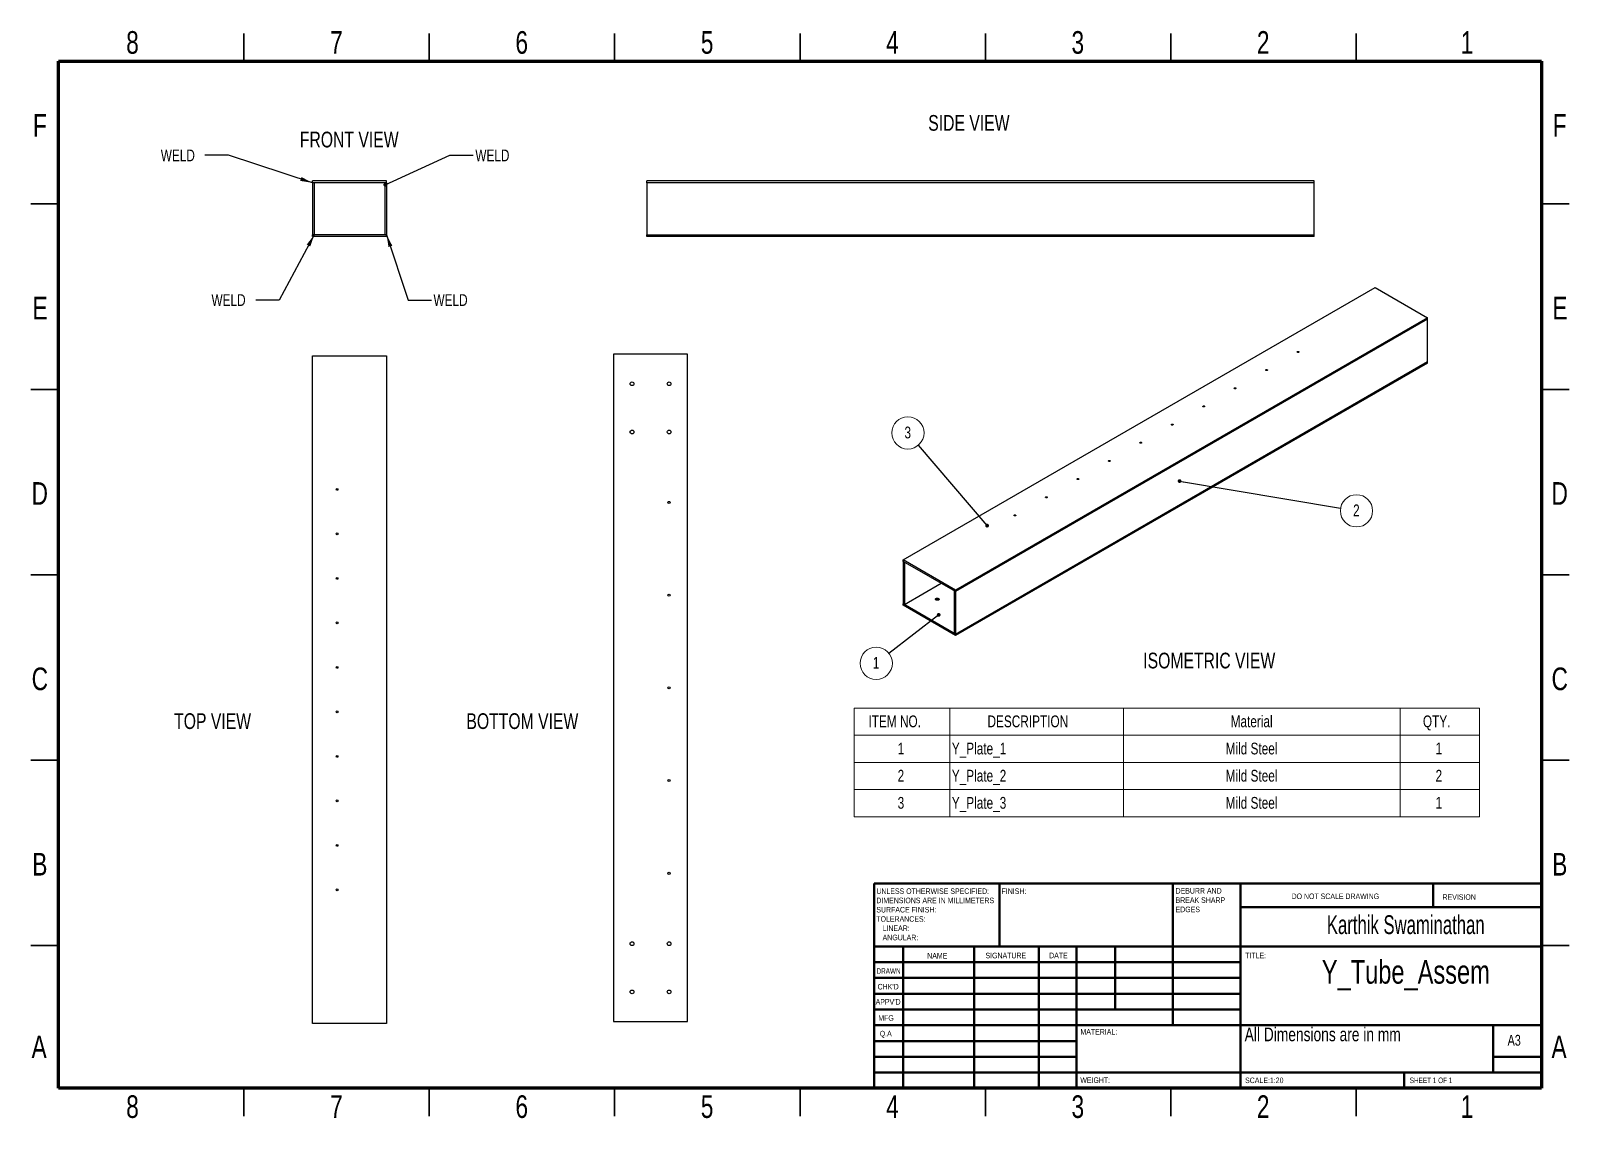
# Model space of a CAD drawing. Header units: millimetres. Extents: x 2 to 418, y 2 to 295.
import ezdxf

# ---------------------------------------------------------------- set-up
doc = ezdxf.new("R2010")
doc.units = ezdxf.units.MM
doc.styles.add('SLDTEXTSTYLE0', font='TXT', dxfattribs={"width": 0.75})
doc.styles.add('SLDTEXTSTYLE1', font='TXT', dxfattribs={"width": 0.686449})
doc.styles.add('SLDTEXTSTYLE2', font='TXT', dxfattribs={"width": 0.6875})
doc.styles.add('SLDTEXTSTYLE3', font='TXT', dxfattribs={"width": 0.663})
doc.dimstyles.new('SLDDIMSTYLE0', dxfattribs={"dimtxt": 0.18, "dimasz": 3.302, "dimexe": 0, "dimexo": 0.0625, "dimgap": 0, "dimtad": 0, "dimtih": 1, "dimtoh": 1, "dimdec": 0, "dimrnd": 1e-09, "dimzin": 0, "dimdsep": 46, "dimtxsty": 'Standard', "dimsah": 1, "dimcen": 0.09, "dimadec": 0, "dimazin": 0, "dimtfac": 3.302, "dimtdec": 0, "dimtofl": 0, "dimtmove": 0, "dimatfit": 3, "dimfxl": 0, "dimfrac": 2, "dimtolj": 1, "dimtzin": 0, "dimarcsym": 0})
doc.dimstyles.new('SLDDIMSTYLE1', dxfattribs={"dimtxt": 0.18, "dimasz": 1.016, "dimexe": 0, "dimexo": 0.0625, "dimgap": 0, "dimtad": 0, "dimtih": 1, "dimtoh": 1, "dimdec": 0, "dimrnd": 1e-09, "dimzin": 0, "dimdsep": 46, "dimtxsty": 'Standard', "dimblk1": 'DOT', "dimblk2": 'DOT', "dimsah": 1, "dimcen": 0.09, "dimadec": 0, "dimazin": 0, "dimtfac": 1.016, "dimtdec": 0, "dimtofl": 0, "dimtmove": 0, "dimatfit": 3, "dimldrblk": 'DOT', "dimfxl": 0, "dimfrac": 2, "dimtolj": 1, "dimtzin": 0, "dimarcsym": 0})

# ---------------------------------------------------------------- blocks, each defined once
blk = doc.blocks.new('SW_NOTE_0')
at = {"color": 0, "linetype": 'Continuous', "lineweight": 0, "char_height": 1.5, "attachment_point": 1, "style": 'SLDTEXTSTYLE0'}
for s, insert in [('UNLESS OTHERWISE SPECIFIED:', (0, 1.93)), ('SURFACE FINISH:', (0, -3.07)), ('DIMENSIONS ARE IN MILLIMETERS', (0, -0.57)), ('TOLERANCES:', (0, -5.57)), ('LINEAR:', (1.69, -8.07)), ('ANGULAR:', (1.69, -10.57))]:
    blk.add_mtext(s, dxfattribs=dict(at, insert=insert))
blk = doc.blocks.new('SW_NOTE_0_1')
at = {"color": 0, "linetype": 'Continuous', "lineweight": 0, "char_height": 1.5, "attachment_point": 1, "style": 'SLDTEXTSTYLE0'}
for s, insert in [('DEBURR AND', (0, 1.93)), ('BREAK SHARP', (0, -0.57)), ('EDGES', (0, -3.07))]:
    blk.add_mtext(s, dxfattribs=dict(at, insert=insert))
blk = doc.blocks.new('SW_TABLEANNOTATION_0')
at = {"color": 0, "linetype": 'Continuous', "lineweight": 18}
for p, q in [((0, 0), (0, -7.33)), ((0, 0), (25.88, 0)), ((25.88, 0), (25.88, -7.33)), ((25.88, 0), (72.7, 0)), ((72.7, 0), (72.7, -7.33)), ((72.7, 0), (147.33, 0)), ((147.33, 0), (147.33, -7.33)), ((147.33, 0), (168.76, 0)), ((168.76, 0), (168.76, -7.33)), ((0, -7.33), (25.88, -7.33)), ((0, -7.33), (0, -14.65)), ((25.88, -7.33), (72.7, -7.33)), ((25.88, -7.33), (25.88, -14.65)), ((72.7, -7.33), (147.33, -7.33)), ((72.7, -7.33), (72.7, -14.65)), ((147.33, -7.33), (168.76, -7.33)), ((147.33, -7.33), (147.33, -14.65)), ((168.76, -7.33), (168.76, -14.65)), ((0, -14.65), (0, -21.98)), ((0, -14.65), (25.88, -14.65)), ((25.88, -14.65), (25.88, -21.98)), ((25.88, -14.65), (72.7, -14.65)), ((72.7, -14.65), (72.7, -21.98)), ((72.7, -14.65), (147.33, -14.65)), ((147.33, -14.65), (147.33, -21.98)), ((147.33, -14.65), (168.76, -14.65)), ((168.76, -14.65), (168.76, -21.98)), ((0, -21.98), (0, -29.31)), ((0, -21.98), (25.88, -21.98)), ((25.88, -21.98), (25.88, -29.31)), ((25.88, -21.98), (72.7, -21.98)), ((72.7, -21.98), (72.7, -29.31)), ((72.7, -21.98), (147.33, -21.98)), ((147.33, -21.98), (147.33, -29.31)), ((147.33, -21.98), (168.76, -21.98)), ((168.76, -21.98), (168.76, -29.31)), ((0, -29.31), (25.88, -29.31)), ((25.88, -29.31), (72.7, -29.31)), ((72.7, -29.31), (147.33, -29.31)), ((147.33, -29.31), (168.76, -29.31))]:
    blk.add_line(p, q, dxfattribs=at)
at = {"color": 0, "linetype": 'Continuous', "lineweight": 0, "attachment_point": 1, "style": 'SLDTEXTSTYLE0'}
for s, insert, char_height in [('ITEM NO.', (3.9, -2.01), 3.175), ('DESCRIPTION', (36.01, -2.01), 3.175), ('Material', (101.6, -2.01), 3.175), ('QTY.', (153.46, -2.01), 3.175), ('1', (11.77, -9.34), 3.17), ('Y_Plate_1', (26.38, -9.34), 3.175), ('Mild Steel', (100.24, -9.34), 3.175), ('1', (156.87, -9.34), 3.17), ('Y_Plate_2', (26.38, -16.67), 3.175), ('Mild Steel', (100.24, -16.67), 3.175), ('2', (11.77, -16.67), 3.17), ('2', (156.87, -16.67), 3.17), ('3', (11.77, -23.99), 3.17), ('Y_Plate_3', (26.38, -23.99), 3.175), ('Mild Steel', (100.24, -23.99), 3.175), ('1', (156.87, -23.99), 3.17)]:
    blk.add_mtext(s, dxfattribs=dict(at, insert=insert, char_height=char_height))
blk = doc.blocks.new('_Dot')
at = {"color": 0, "linetype": 'ByBlock', "lineweight": -2}
blk.add_line((-0.5, 0), (-1, 0), dxfattribs=at)
at = {"color": 0, "linetype": 'ByBlock', "const_width": 0.5}
blk.add_lwpolyline([(-0.25, 0, 1), (0.25, 0, 1)], format="xyb", close=True, dxfattribs=at)
blk = doc.blocks.new('SW_NOTE_0_2')
at = {"color": 0, "linetype": 'Continuous', "lineweight": 0}
blk.add_circle((4.29, -0.72), 4.35, dxfattribs=at)
at = {"color": 0, "linetype": 'Continuous', "lineweight": 0, "insert": (4.26, 0.99), "char_height": 3.17, "attachment_point": 2, "style": 'SLDTEXTSTYLE0'}
blk.add_mtext('2', dxfattribs=at)
blk = doc.blocks.new('SW_NOTE_0_3')
at = {"color": 0, "linetype": 'Continuous', "lineweight": 0}
blk.add_circle((-3.44, -2.66), 4.35, dxfattribs=at)
at = {"color": 0, "linetype": 'Continuous', "lineweight": 0, "insert": (-3.47, -0.96), "char_height": 3.17, "attachment_point": 2, "style": 'SLDTEXTSTYLE0'}
blk.add_mtext('1', dxfattribs=at)
blk = doc.blocks.new('SW_NOTE_0_4')
at = {"color": 0, "linetype": 'Continuous', "lineweight": 0}
blk.add_circle((-2.83, 3.31), 4.35, dxfattribs=at)
at = {"color": 0, "linetype": 'Continuous', "lineweight": 0, "insert": (-2.86, 5.01), "char_height": 3.17, "attachment_point": 2, "style": 'SLDTEXTSTYLE0'}
blk.add_mtext('3', dxfattribs=at)

msp = doc.modelspace()

# ---------------------------------------------------------------- linework, layer by layer
at = {"color": 7, "linetype": 'Continuous', "lineweight": 35}
for p, q in [((60, 287), (60, 294.5)), ((110, 287), (110, 294.5)), ((160, 287), (160, 294.5)), ((210, 294.5), (210, 287)), ((210, 287), (210, 294.5)), ((260, 287), (260, 294.5)), ((310, 287), (310, 294.5)), ((360, 287), (360, 294.5)), ((10, 248.5), (2.5, 248.5)), ((410, 248.5), (417.5, 248.5)), ((10, 198.5), (2.5, 198.5)), ((410, 198.5), (417.5, 198.5)), ((2.5, 148.5), (10, 148.5)), ((10, 148.5), (2.5, 148.5)), ((417.5, 148.5), (410, 148.5)), ((410, 148.5), (417.5, 148.5)), ((10, 98.5), (2.5, 98.5)), ((410, 98.5), (417.5, 98.5)), ((10, 48.5), (2.5, 48.5)), ((410, 48.5), (417.5, 48.5)), ((60, 10), (60, 2.5)), ((110, 10), (110, 2.5)), ((160, 10), (160, 2.5)), ((210, 2.5), (210, 10)), ((210, 10), (210, 2.5)), ((260, 10), (260, 2.5)), ((310, 10), (310, 2.5)), ((360, 10), (360, 2.5))]:
    msp.add_line(p, q, dxfattribs=at)
at = {"color": 7, "linetype": 'Continuous', "lineweight": 70}
for p, q in [((10, 10), (10, 287)), ((10, 287), (410, 287)), ((410, 287), (410, 10)), ((410, 10), (10, 10))]:
    msp.add_line(p, q, dxfattribs=at)
at = {"color": 7, "linetype": 'Continuous', "lineweight": 25}
for p, q in [((78.48, 254.21), (78.48, 254.71)), ((98.48, 254.71), (78.48, 254.71)), ((98.48, 254.21), (78.48, 254.21)), ((78.98, 254.21), (78.48, 254.21)), ((78.48, 254.21), (78.48, 240.21)), ((78.98, 254.21), (78.98, 240.21)), ((98.48, 254.21), (97.98, 254.21)), ((97.98, 254.21), (97.98, 240.21)), ((98.48, 254.21), (98.48, 254.71)), ((98.48, 254.21), (98.48, 240.21)), ((168.7, 254.21), (168.7, 254.71)), ((348.7, 254.71), (168.7, 254.71)), ((348.7, 254.21), (168.7, 254.21)), ((168.7, 254.21), (168.7, 240.21)), ((348.7, 254.21), (348.7, 254.71)), ((348.7, 240.21), (348.7, 254.21)), ((78.98, 240.21), (78.48, 240.21)), ((78.48, 239.71), (78.48, 240.21)), ((98.48, 240.21), (78.48, 240.21)), ((98.48, 239.71), (78.48, 239.71)), ((98.48, 240.21), (97.98, 240.21)), ((98.48, 239.71), (98.48, 240.21)), ((168.7, 240.21), (348.7, 240.21)), ((168.7, 239.71), (168.7, 240.21)), ((348.7, 239.71), (168.7, 239.71)), ((348.7, 239.71), (348.7, 240.21)), ((237.84, 152.52), (365.12, 226)), ((365.12, 226), (379.26, 217.83)), ((379.26, 217.83), (251.99, 144.35)), ((379.26, 217.42), (251.99, 143.95)), ((379.26, 217.42), (379.26, 217.83)), ((379.26, 205.99), (379.26, 217.42)), ((78.48, 27.52), (78.48, 207.52)), ((78.48, 207.52), (98.48, 207.52)), ((98.48, 207.52), (98.48, 27.52)), ((179.69, 208), (159.69, 208)), ((159.69, 208), (159.69, 28)), ((179.69, 28), (179.69, 208)), ((251.99, 132.51), (379.26, 205.99)), ((379.26, 205.58), (251.99, 132.11)), ((379.26, 205.58), (379.26, 205.99)), ((251.99, 144.35), (237.84, 152.52)), ((237.84, 152.11), (237.84, 152.52)), ((251.99, 143.95), (237.84, 152.11)), ((238.2, 151.91), (237.84, 152.11)), ((237.84, 152.11), (237.84, 140.68)), ((238.2, 151.91), (238.2, 140.47)), ((238.2, 140.47), (248.1, 146.19)), ((251.99, 143.95), (251.63, 144.15)), ((251.63, 144.15), (251.63, 132.72)), ((251.99, 143.95), (251.99, 144.35)), ((251.99, 143.95), (251.99, 132.51)), ((238.2, 140.47), (237.84, 140.68)), ((237.84, 140.27), (237.84, 140.68)), ((251.99, 132.51), (237.84, 140.68)), ((251.99, 132.11), (237.84, 140.27)), ((251.99, 132.51), (251.63, 132.72)), ((251.99, 132.11), (251.99, 132.51)), ((98.48, 27.52), (78.48, 27.52)), ((159.69, 28), (179.69, 28))]:
    msp.add_line(p, q, dxfattribs=at)
at = {"color": 7, "linetype": 'Continuous', "lineweight": 50}
for p, q in [((230, 65.25), (410, 65.25)), ((230, 65.25), (230, 10)), ((263.8, 48.25), (263.8, 65.25)), ((310.6, 65.25), (310.6, 27)), ((328.8, 65.25), (328.8, 10)), ((380.8, 58.88), (380.8, 65.25)), ((410, 58.88), (328.8, 58.88)), ((410, 48.25), (230, 48.25)), ((237.8, 48.25), (237.8, 10)), ((256.99, 48.25), (256.99, 10)), ((274.4, 48.25), (274.4, 10)), ((284.6, 10), (284.6, 48.25)), ((295, 31.25), (295, 48.25)), ((328.8, 44), (230, 44)), ((328.8, 39.75), (230, 39.75)), ((328.8, 35.5), (230, 35.5)), ((328.8, 31.25), (230, 31.25)), ((284.6, 27), (230, 27)), ((284.6, 27), (410, 27)), ((397, 14.25), (397, 27)), ((284.6, 22.75), (230, 22.75)), ((284.6, 18.5), (230, 18.5)), ((410, 18.5), (397, 18.5)), ((230, 14.25), (410, 14.25)), ((373, 10), (373, 14.25))]:
    msp.add_line(p, q, dxfattribs=at)
at = {"color": 7, "linetype": 'Continuous', "lineweight": 25, "flags": 128}
for points in [[(344.18, 208.7), (344.26, 208.73), (344.35, 208.74), (344.45, 208.73), (344.53, 208.7), (344.59, 208.65), (344.6, 208.59), (344.59, 208.54), (344.53, 208.49), (344.45, 208.46), (344.35, 208.45), (344.26, 208.46), (344.18, 208.49), (344.12, 208.54), (344.1, 208.59), (344.12, 208.65), (344.18, 208.7)], [(335.69, 203.8), (335.77, 203.83), (335.87, 203.84), (335.96, 203.83), (336.05, 203.8), (336.1, 203.75), (336.12, 203.7), (336.1, 203.64), (336.05, 203.59), (335.96, 203.56), (335.87, 203.55), (335.77, 203.56), (335.69, 203.59), (335.64, 203.64), (335.62, 203.7), (335.64, 203.75), (335.69, 203.8)], [(327.21, 198.9), (327.29, 198.93), (327.38, 198.94), (327.48, 198.93), (327.56, 198.9), (327.61, 198.85), (327.63, 198.8), (327.61, 198.74), (327.56, 198.69), (327.48, 198.66), (327.38, 198.65), (327.29, 198.66), (327.21, 198.69), (327.15, 198.74), (327.13, 198.8), (327.15, 198.85), (327.21, 198.9)], [(318.72, 194), (318.8, 194.03), (318.9, 194.04), (318.99, 194.03), (319.08, 194), (319.13, 193.95), (319.15, 193.9), (319.13, 193.84), (319.08, 193.8), (318.99, 193.77), (318.9, 193.75), (318.8, 193.77), (318.72, 193.8), (318.67, 193.84), (318.65, 193.9), (318.67, 193.95), (318.72, 194)], [(310.24, 189.1), (310.32, 189.13), (310.41, 189.14), (310.51, 189.13), (310.59, 189.1), (310.64, 189.06), (310.66, 189), (310.64, 188.94), (310.59, 188.9), (310.51, 188.87), (310.41, 188.86), (310.32, 188.87), (310.24, 188.9), (310.18, 188.94), (310.16, 189), (310.18, 189.06), (310.24, 189.1)], [(301.75, 184.2), (301.83, 184.23), (301.93, 184.25), (302.02, 184.23), (302.1, 184.2), (302.16, 184.16), (302.18, 184.1), (302.16, 184.05), (302.1, 184), (302.02, 183.97), (301.93, 183.96), (301.83, 183.97), (301.75, 184), (301.7, 184.05), (301.68, 184.1), (301.7, 184.16), (301.75, 184.2)], [(293.27, 179.31), (293.35, 179.34), (293.44, 179.35), (293.54, 179.34), (293.62, 179.31), (293.67, 179.26), (293.69, 179.2), (293.67, 179.15), (293.62, 179.1), (293.54, 179.07), (293.44, 179.06), (293.35, 179.07), (293.27, 179.1), (293.21, 179.15), (293.19, 179.2), (293.21, 179.26), (293.27, 179.31)], [(284.78, 174.41), (284.86, 174.44), (284.96, 174.45), (285.05, 174.44), (285.13, 174.41), (285.19, 174.36), (285.21, 174.3), (285.19, 174.25), (285.13, 174.2), (285.05, 174.17), (284.96, 174.16), (284.86, 174.17), (284.78, 174.2), (284.73, 174.25), (284.71, 174.3), (284.73, 174.36), (284.78, 174.41)], [(276.3, 169.51), (276.38, 169.54), (276.47, 169.55), (276.57, 169.54), (276.65, 169.51), (276.7, 169.46), (276.72, 169.41), (276.7, 169.35), (276.65, 169.3), (276.57, 169.27), (276.47, 169.26), (276.38, 169.27), (276.3, 169.3), (276.24, 169.35), (276.22, 169.41), (276.24, 169.46), (276.3, 169.51)], [(267.81, 164.61), (267.89, 164.64), (267.99, 164.65), (268.08, 164.64), (268.16, 164.61), (268.22, 164.56), (268.24, 164.51), (268.22, 164.45), (268.16, 164.41), (268.08, 164.37), (267.99, 164.36), (267.89, 164.37), (267.81, 164.41), (267.76, 164.45), (267.74, 164.51), (267.76, 164.56), (267.81, 164.61)], [(246.68, 142.11), (246.79, 142.16), (246.92, 142.18), (247.05, 142.19), (247.19, 142.18), (247.31, 142.14), (247.41, 142.09), (247.49, 142.03), (247.53, 141.95), (247.53, 141.87), (247.5, 141.8), (247.43, 141.73), (247.34, 141.67), (247.22, 141.64), (247.09, 141.62), (246.95, 141.62), (246.82, 141.64), (246.71, 141.69), (246.62, 141.75), (246.56, 141.82), (246.54, 141.89), (246.55, 141.97), (246.6, 142.05), (246.68, 142.11)]]:
    msp.add_lwpolyline(points, dxfattribs=at)
at = {"color": 7, "linetype": 'Continuous', "lineweight": 25}
for centre, radius in [((164.69, 200), 0.5), ((174.69, 200), 0.5), ((164.69, 187), 0.5), ((174.69, 187), 0.5), ((85.11, 171.52), 0.25), ((174.69, 168), 0.3), ((85.11, 159.52), 0.25), ((85.11, 147.52), 0.25), ((174.69, 143), 0.3), ((85.11, 135.52), 0.25), ((85.11, 123.52), 0.25), ((174.69, 118), 0.3), ((85.11, 111.52), 0.25), ((85.11, 99.52), 0.25), ((174.69, 93), 0.3), ((85.11, 87.52), 0.25), ((85.11, 75.52), 0.25), ((174.69, 68), 0.3), ((85.11, 63.52), 0.25), ((164.69, 49), 0.5), ((174.69, 49), 0.5), ((164.69, 36), 0.5), ((174.69, 36), 0.5)]:
    msp.add_circle(centre, radius, dxfattribs=at)
msp.add_arc((247.04, 141.03), 0.757, 62.1443, 117.861, dxfattribs=at)

# ---------------------------------------------------------------- block references
at = {"color": 7, "linetype": 'Continuous', "lineweight": 0}
for name, p in [('SW_NOTE_0_4', (241.93, 183.44)), ('SW_NOTE_0_2', (355.82, 166.46)), ('SW_NOTE_0_3', (234, 127.28)), ('SW_TABLEANNOTATION_0', (224.57, 112.56)), ('SW_NOTE_0', (230.59, 61.99)), ('SW_NOTE_0_1', (311.31, 62.07))]:
    msp.add_blockref(name, p, dxfattribs=at)

# ---------------------------------------------------------------- texts
for s, insert, char_height, attachment_point, style in [('8', (29.94, 295.11), 6.1, 2, 'SLDTEXTSTYLE0'), ('7', (84.94, 295.11), 6.1, 2, 'SLDTEXTSTYLE0'), ('6', (134.94, 295.11), 6.1, 2, 'SLDTEXTSTYLE0'), ('5', (184.94, 295.11), 6.1, 2, 'SLDTEXTSTYLE0'), ('4', (234.94, 295.11), 6.1, 2, 'SLDTEXTSTYLE0'), ('3', (284.94, 295.11), 6.1, 2, 'SLDTEXTSTYLE0'), ('2', (334.94, 295.11), 6.1, 2, 'SLDTEXTSTYLE0'), ('1', (389.94, 295.11), 6.1, 2, 'SLDTEXTSTYLE0'), ('F', (4.94, 272.73), 6.1, 2, 'SLDTEXTSTYLE0'), ('SIDE VIEW', (244.59, 272.48), 4.233, 1, 'SLDTEXTSTYLE0'), ('F', (414.94, 272.73), 6.1, 2, 'SLDTEXTSTYLE0'), ('FRONT VIEW', (75.08, 267.99), 4.233, 1, 'SLDTEXTSTYLE0'), ('WELD', (37.57, 263.18), 3.175, 1, 'SLDTEXTSTYLE0'), ('WELD', (122.42, 263.18), 3.175, 1, 'SLDTEXTSTYLE0'), ('WELD', (51.25, 224.17), 3.175, 1, 'SLDTEXTSTYLE0'), ('WELD', (111.13, 224.17), 3.175, 1, 'SLDTEXTSTYLE0'), ('E', (5.01, 223.48), 6.1, 2, 'SLDTEXTSTYLE0'), ('E', (415.01, 223.48), 6.1, 2, 'SLDTEXTSTYLE0'), ('D', (4.93, 173.48), 6.1, 2, 'SLDTEXTSTYLE0'), ('D', (414.93, 173.48), 6.1, 2, 'SLDTEXTSTYLE0'), ('ISOMETRIC VIEW', (302.59, 127.48), 4.2333, 1, 'SLDTEXTSTYLE0'), ('C', (4.94, 123.48), 6.1, 2, 'SLDTEXTSTYLE0'), ('C', (414.94, 123.48), 6.1, 2, 'SLDTEXTSTYLE0'), ('TOP VIEW', (41.17, 111.14), 4.233, 1, 'SLDTEXTSTYLE0'), ('BOTTOM VIEW', (120.01, 111.14), 4.2333, 1, 'SLDTEXTSTYLE0'), ('B', (4.95, 73.48), 6.1, 2, 'SLDTEXTSTYLE0'), ('B', (414.95, 73.48), 6.1, 2, 'SLDTEXTSTYLE0'), ('FINISH:', (264.37, 63.92), 1.5, 1, 'SLDTEXTSTYLE0'), ('DO NOT SCALE DRAWING', (342.61, 62.53), 1.5, 1, 'SLDTEXTSTYLE0'), ('REVISION', (383.33, 62.33), 1.5, 1, 'SLDTEXTSTYLE0'), ('Karthik Swaminathan', (373.4, 56.67), 5.08, 2, 'SLDTEXTSTYLE3'), ('NAME', (244.32, 46.5), 1.5, 1, 'SLDTEXTSTYLE0'), ('SIGNATURE', (260.03, 46.56), 1.5, 1, 'SLDTEXTSTYLE0'), ('DATE', (277.21, 46.58), 1.5, 1, 'SLDTEXTSTYLE0'), ('TITLE:', (330.09, 46.58), 1.5, 1, 'SLDTEXTSTYLE0'), ('DRAWN', (230.64, 42.38), 1.5, 1, 'SLDTEXTSTYLE1'), ('Y_Tube_Assem', (373.42, 44.57), 6.35, 2, 'SLDTEXTSTYLE0'), ("CHK'D", (230.94, 38.16), 1.5, 1, 'SLDTEXTSTYLE0'), ("APPV'D", (230.4, 34.07), 1.5, 1, 'SLDTEXTSTYLE0'), ('MFG', (231.12, 29.72), 1.5, 1, 'SLDTEXTSTYLE0'), ('Q.A', (231.51, 25.5), 1.5, 1, 'SLDTEXTSTYLE0'), ('MATERIAL:', (285.65, 25.99), 1.5, 1, 'SLDTEXTSTYLE0'), ('All Dimensions are in mm', (329.95, 26.39), 3.7042, 1, 'SLDTEXTSTYLE0'), ('A', (4.76, 24.23), 6.1, 2, 'SLDTEXTSTYLE0'), ('A3', (400.87, 24.41), 2.91, 1, 'SLDTEXTSTYLE0'), ('A', (414.76, 24.23), 6.1, 2, 'SLDTEXTSTYLE0'), ('WEIGHT:', (285.62, 12.95), 1.499, 1, 'SLDTEXTSTYLE0'), ('SCALE:1:20', (330.07, 12.9), 1.5, 1, 'SLDTEXTSTYLE0'), ('SHEET 1 OF 1', (374.48, 12.9), 1.5, 1, 'SLDTEXTSTYLE2'), ('8', (29.94, 8.11), 6.1, 2, 'SLDTEXTSTYLE0'), ('7', (84.94, 8.11), 6.1, 2, 'SLDTEXTSTYLE0'), ('6', (134.94, 8.11), 6.1, 2, 'SLDTEXTSTYLE0'), ('5', (184.94, 8.11), 6.1, 2, 'SLDTEXTSTYLE0'), ('4', (234.94, 8.11), 6.1, 2, 'SLDTEXTSTYLE0'), ('3', (284.94, 8.11), 6.1, 2, 'SLDTEXTSTYLE0'), ('2', (334.94, 8.11), 6.1, 2, 'SLDTEXTSTYLE0'), ('1', (389.94, 8.11), 6.1, 2, 'SLDTEXTSTYLE0')]:
    msp.add_mtext(s, dxfattribs=dict(at, insert=insert, char_height=char_height, attachment_point=attachment_point, style=style))

# ---------------------------------------------------------------- leaders
for points, dimstyle in [([(78.48, 254.21), (55.82, 261.64), (49.47, 261.64)], 'SLDDIMSTYLE0'), ([(98.13, 253.68), (115.51, 261.64), (121.86, 261.64)], 'SLDDIMSTYLE1'), ([(78.98, 240.21), (69.52, 222.54), (63.17, 222.54)], 'SLDDIMSTYLE0'), ([(98.48, 240.21), (104.27, 222.54), (110.62, 222.54)], 'SLDDIMSTYLE0'), ([(260.47, 161.74), (241.93, 183.44)], 'SLDDIMSTYLE1'), ([(312.39, 173.77), (355.82, 166.46)], 'SLDDIMSTYLE1'), ([(247.41, 137.68), (234, 127.28)], 'SLDDIMSTYLE1')]:
    msp.add_leader(points, dimstyle=dimstyle, dxfattribs=at)

doc.saveas('drawing.dxf')
